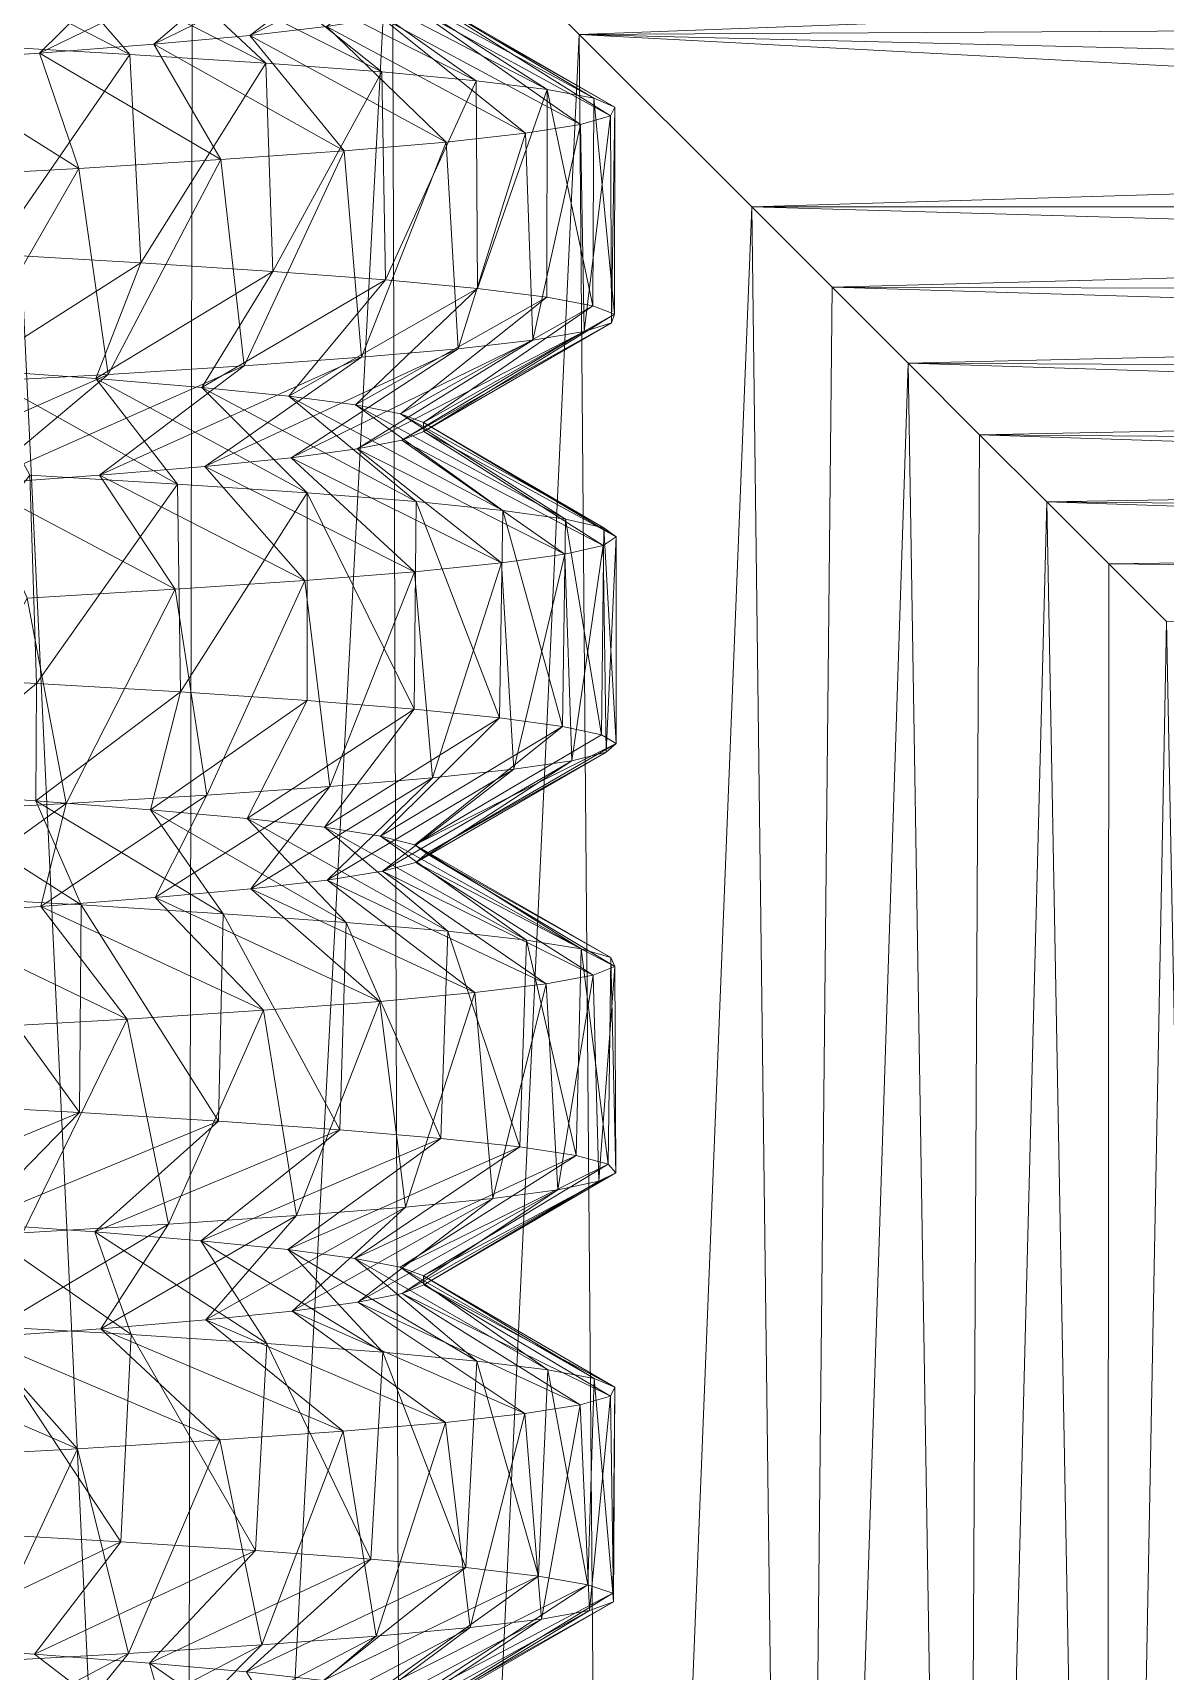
# Model space of a CAD drawing. Header units: millimetres. Extents: x -104 to 115, y -53 to 68.
# Drawn here: x 16.59 to 29.69, y -28.54 to -9.58 of the extents above; entities that cross this region are included whole.
import ezdxf

# ---------------------------------------------------------------- set-up
doc = ezdxf.new("R2010")
doc.units = ezdxf.units.MM

msp = doc.modelspace()

# ---------------------------------------------------------------- linework, layer by layer
at = {"color": 7, "lineweight": 0}
for points in [[(16.008, -2.701, -52.759), (15.664, -52.538, -52.899), (18.359, -52.538, -51.652), (16.008, -2.701, -52.759)], [(16.008, -2.701, -2.087), (18.359, -52.538, -3.194), (15.664, -52.538, -1.948), (16.008, -2.701, -2.087)], [(16.008, -2.701, -52.759), (18.359, -52.538, -51.652), (18.441, -5.134, -51.609), (16.008, -2.701, -52.759)], [(18.441, -5.134, -3.238), (18.359, -52.538, -3.194), (16.008, -2.701, -2.087), (18.441, -5.134, -3.238)], [(18.441, -5.134, -51.609), (18.359, -52.538, -51.652), (20.749, -7.442, -50.225), (18.441, -5.134, -51.609)], [(20.749, -7.442, -4.622), (18.359, -52.538, -3.194), (18.441, -5.134, -3.238), (20.749, -7.442, -4.622)], [(20.749, -7.442, -50.225), (18.359, -52.538, -51.652), (20.903, -52.538, -50.121), (20.749, -7.442, -50.225)], [(20.749, -7.442, -4.622), (20.903, -52.538, -4.725), (18.359, -52.538, -3.194), (20.749, -7.442, -4.622)], [(20.749, -7.442, -4.622), (60.36, -8.205, -5.15), (22.911, -9.604, -6.225), (20.749, -7.442, -4.622)], [(22.911, -9.604, -48.622), (60.36, -9.388, -48.797), (20.749, -7.442, -50.225), (22.911, -9.604, -48.622)], [(20.749, -7.442, -50.225), (20.903, -52.538, -50.121), (22.911, -9.604, -48.622), (20.749, -7.442, -50.225)], [(22.911, -9.604, -6.225), (20.903, -52.538, -4.725), (20.749, -7.442, -4.622), (22.911, -9.604, -6.225)], [(21.784, -8.273, -34.704), (19.987, -9.513, -33.326), (19.103, -9.615, -35.146), (21.784, -8.273, -34.704)], [(21.784, -8.273, -34.704), (19.103, -9.615, -35.146), (20.736, -8.372, -36.697), (21.784, -8.273, -34.704)], [(22.911, -9.604, -6.225), (60.36, -8.205, -5.15), (60.36, -10.52, -7.011), (22.911, -9.604, -6.225)], [(17.713, -9.834, -14.427), (16.641, -8.597, -16.446), (15.13, -8.496, -15.1), (17.713, -9.834, -14.427)], [(17.713, -9.834, -14.427), (15.13, -8.496, -15.1), (15.939, -9.732, -12.965), (17.713, -9.834, -14.427)], [(19.446, -8.472, -38.542), (17.992, -9.717, -36.837), (16.671, -9.819, -38.37), (19.446, -8.472, -38.542)], [(19.446, -8.472, -38.542), (16.671, -9.819, -38.37), (17.933, -8.571, -40.209), (19.446, -8.472, -38.542)], [(20.736, -8.372, -36.697), (19.103, -9.615, -35.146), (17.992, -9.717, -36.837), (20.736, -8.372, -36.697)], [(20.736, -8.372, -36.697), (17.992, -9.717, -36.837), (19.446, -8.472, -38.542), (20.736, -8.372, -36.697)], [(17.933, -8.571, -40.209), (16.671, -9.819, -38.37), (15.164, -9.92, -39.72), (17.933, -8.571, -40.209)], [(19.285, -9.935, -16.106), (17.966, -8.699, -17.975), (16.641, -8.597, -16.446), (19.285, -9.935, -16.106)], [(19.285, -9.935, -16.106), (16.641, -8.597, -16.446), (17.713, -9.834, -14.427), (19.285, -9.935, -16.106)], [(20.628, -10.037, -17.974), (19.082, -8.801, -19.663), (17.966, -8.699, -17.975), (20.628, -10.037, -17.974)], [(20.628, -10.037, -17.974), (17.966, -8.699, -17.975), (19.285, -9.935, -16.106), (20.628, -10.037, -17.974)], [(21.719, -10.138, -19.999), (19.971, -8.903, -21.481), (19.082, -8.801, -19.663), (21.719, -10.138, -19.999)], [(21.719, -10.138, -19.999), (19.082, -8.801, -19.663), (20.628, -10.037, -17.974), (21.719, -10.138, -19.999)], [(22.54, -10.24, -22.147), (20.618, -9.005, -23.398), (19.971, -8.903, -21.481), (22.54, -10.24, -22.147)], [(22.54, -10.24, -22.147), (19.971, -8.903, -21.481), (21.719, -10.138, -19.999), (22.54, -10.24, -22.147)], [(23.077, -10.341, -24.383), (21.011, -9.106, -25.383), (20.618, -9.005, -23.398), (23.077, -10.341, -24.383)], [(23.077, -10.341, -24.383), (20.618, -9.005, -23.398), (22.54, -10.24, -22.147), (23.077, -10.341, -24.383)], [(23.323, -10.443, -26.67), (21.145, -9.208, -27.402), (21.011, -9.106, -25.383), (23.323, -10.443, -26.67)], [(23.323, -10.443, -26.67), (21.011, -9.106, -25.383), (23.077, -10.341, -24.383), (23.323, -10.443, -26.67)], [(23.271, -10.544, -28.969), (21.016, -9.31, -29.421), (21.145, -9.208, -27.402), (23.271, -10.544, -28.969)], [(23.271, -10.544, -28.969), (21.145, -9.208, -27.402), (23.323, -10.443, -26.67), (23.271, -10.544, -28.969)], [(22.288, -10.747, -33.453), (19.987, -9.513, -33.326), (20.628, -9.412, -31.407), (22.288, -10.747, -33.453)], [(22.924, -10.645, -31.243), (20.628, -9.412, -31.407), (21.016, -9.31, -29.421), (22.924, -10.645, -31.243)], [(22.288, -10.747, -33.453), (20.628, -9.412, -31.407), (22.924, -10.645, -31.243), (22.288, -10.747, -33.453)], [(22.924, -10.645, -31.243), (21.016, -9.31, -29.421), (23.271, -10.544, -28.969), (22.924, -10.645, -31.243)], [(22.911, -9.604, -48.622), (60.36, -11.598, -46.815), (60.36, -9.388, -48.797), (22.911, -9.604, -48.622)], [(20.192, -10.95, -37.536), (17.992, -9.717, -36.837), (19.103, -9.615, -35.146), (20.192, -10.95, -37.536)], [(21.372, -10.848, -35.562), (19.103, -9.615, -35.146), (19.987, -9.513, -33.326), (21.372, -10.848, -35.562)], [(20.192, -10.95, -37.536), (19.103, -9.615, -35.146), (21.372, -10.848, -35.562), (20.192, -10.95, -37.536)], [(21.372, -10.848, -35.562), (19.987, -9.513, -33.326), (22.288, -10.747, -33.453), (21.372, -10.848, -35.562)], [(22.911, -9.604, -48.622), (20.903, -52.538, -50.121), (23.267, -52.538, -48.324), (22.911, -9.604, -48.622)], [(22.911, -9.604, -6.225), (23.267, -52.538, -6.522), (20.903, -52.538, -4.725), (22.911, -9.604, -6.225)], [(22.911, -9.604, -6.225), (60.36, -10.52, -7.011), (24.905, -11.598, -8.032), (22.911, -9.604, -6.225)], [(24.905, -11.598, -46.815), (60.36, -11.598, -46.815), (22.911, -9.604, -48.622), (24.905, -11.598, -46.815)], [(22.911, -9.604, -48.622), (23.267, -52.538, -48.324), (24.905, -11.598, -46.815), (22.911, -9.604, -48.622)], [(24.905, -11.598, -8.032), (23.267, -52.538, -6.522), (22.911, -9.604, -6.225), (24.905, -11.598, -8.032)], [(17.123, -11.153, -40.95), (15.164, -9.92, -39.72), (16.671, -9.819, -38.37), (17.123, -11.153, -40.95)], [(15.939, -9.732, -12.965), (16.122, -12.145, -13.099), (17.713, -9.834, -14.427), (15.939, -9.732, -12.965)], [(17.713, -9.834, -14.427), (16.122, -12.145, -13.099), (17.843, -12.245, -14.55), (17.713, -9.834, -14.427)], [(18.768, -11.051, -39.342), (16.671, -9.819, -38.37), (17.992, -9.717, -36.837), (18.768, -11.051, -39.342)], [(17.123, -11.153, -40.95), (16.671, -9.819, -38.37), (18.768, -11.051, -39.342), (17.123, -11.153, -40.95)], [(17.713, -9.834, -14.427), (17.843, -12.245, -14.55), (19.285, -9.935, -16.106), (17.713, -9.834, -14.427)], [(18.768, -11.051, -39.342), (17.992, -9.717, -36.837), (20.192, -10.95, -37.536), (18.768, -11.051, -39.342)], [(15.284, -11.254, -42.332), (15.164, -9.92, -39.72), (17.123, -11.153, -40.95), (15.284, -11.254, -42.332)], [(19.285, -9.935, -16.106), (17.843, -12.245, -14.55), (19.367, -12.344, -16.207), (19.285, -9.935, -16.106)], [(19.285, -9.935, -16.106), (19.367, -12.344, -16.207), (20.628, -10.037, -17.974), (19.285, -9.935, -16.106)], [(20.628, -10.037, -17.974), (19.367, -12.344, -16.207), (20.671, -12.443, -18.043), (20.628, -10.037, -17.974)], [(20.628, -10.037, -17.974), (20.671, -12.443, -18.043), (21.719, -10.138, -19.999), (20.628, -10.037, -17.974)], [(21.719, -10.138, -19.999), (20.671, -12.443, -18.043), (21.732, -12.543, -20.028), (21.719, -10.138, -19.999)], [(21.719, -10.138, -19.999), (21.732, -12.543, -20.028), (22.54, -10.24, -22.147), (21.719, -10.138, -19.999)], [(22.54, -10.24, -22.147), (21.732, -12.543, -20.028), (22.535, -12.642, -22.132), (22.54, -10.24, -22.147)], [(22.54, -10.24, -22.147), (22.535, -12.642, -22.132), (23.066, -12.741, -24.319), (22.54, -10.24, -22.147)], [(22.54, -10.24, -22.147), (23.066, -12.741, -24.319), (23.077, -10.341, -24.383), (22.54, -10.24, -22.147)], [(23.077, -10.341, -24.383), (23.066, -12.741, -24.319), (23.317, -12.84, -26.557), (23.077, -10.341, -24.383)], [(23.077, -10.341, -24.383), (23.317, -12.84, -26.557), (23.323, -10.443, -26.67), (23.077, -10.341, -24.383)], [(23.271, -10.544, -28.969), (22.968, -13.039, -31.037), (22.924, -10.645, -31.243), (23.271, -10.544, -28.969)], [(23.271, -10.544, -28.969), (23.285, -12.94, -28.808), (22.968, -13.039, -31.037), (23.271, -10.544, -28.969)], [(23.323, -10.443, -26.67), (23.285, -12.94, -28.808), (23.271, -10.544, -28.969), (23.323, -10.443, -26.67)], [(23.323, -10.443, -26.67), (23.317, -12.84, -26.557), (23.285, -12.94, -28.808), (23.323, -10.443, -26.67)], [(24.905, -11.598, -8.032), (60.36, -10.52, -7.011), (60.36, -12.619, -9.11), (24.905, -11.598, -8.032)], [(22.288, -10.747, -33.453), (21.51, -13.238, -35.287), (21.372, -10.848, -35.562), (22.288, -10.747, -33.453)], [(22.288, -10.747, -33.453), (22.374, -13.138, -33.208), (21.51, -13.238, -35.287), (22.288, -10.747, -33.453)], [(22.924, -10.645, -31.243), (22.374, -13.138, -33.208), (22.288, -10.747, -33.453), (22.924, -10.645, -31.243)], [(22.924, -10.645, -31.243), (22.968, -13.039, -31.037), (22.374, -13.138, -33.208), (22.924, -10.645, -31.243)], [(20.192, -10.95, -37.536), (19.035, -13.436, -39.038), (18.768, -11.051, -39.342), (20.192, -10.95, -37.536)], [(20.192, -10.95, -37.536), (20.391, -13.337, -37.241), (19.035, -13.436, -39.038), (20.192, -10.95, -37.536)], [(21.372, -10.848, -35.562), (20.391, -13.337, -37.241), (20.192, -10.95, -37.536), (21.372, -10.848, -35.562)], [(21.372, -10.848, -35.562), (21.51, -13.238, -35.287), (20.391, -13.337, -37.241), (21.372, -10.848, -35.562)], [(17.123, -11.153, -40.95), (15.7, -13.635, -42.051), (15.284, -11.254, -42.332), (17.123, -11.153, -40.95)], [(17.123, -11.153, -40.95), (17.463, -13.536, -40.65), (15.7, -13.635, -42.051), (17.123, -11.153, -40.95)], [(18.768, -11.051, -39.342), (17.463, -13.536, -40.65), (17.123, -11.153, -40.95), (18.768, -11.051, -39.342)], [(18.768, -11.051, -39.342), (19.035, -13.436, -39.038), (17.463, -13.536, -40.65), (18.768, -11.051, -39.342)], [(24.905, -11.598, -46.815), (23.267, -52.538, -48.324), (25.423, -52.538, -46.282), (24.905, -11.598, -46.815)], [(24.905, -11.598, -8.032), (25.423, -52.538, -8.564), (23.267, -52.538, -6.522), (24.905, -11.598, -8.032)], [(24.905, -11.598, -8.032), (60.36, -12.619, -9.11), (25.833, -12.526, -9.007), (24.905, -11.598, -8.032)], [(25.833, -12.526, -45.84), (60.36, -11.598, -46.815), (24.905, -11.598, -46.815), (25.833, -12.526, -45.84)], [(24.905, -11.598, -46.815), (25.423, -52.538, -46.282), (25.833, -12.526, -45.84), (24.905, -11.598, -46.815)], [(25.833, -12.526, -9.007), (25.423, -52.538, -8.564), (24.905, -11.598, -8.032), (25.833, -12.526, -9.007)], [(25.833, -12.526, -45.84), (60.36, -13.581, -44.604), (60.36, -11.598, -46.815), (25.833, -12.526, -45.84)], [(16.122, -12.145, -13.099), (15.9, -13.482, -15.742), (17.843, -12.245, -14.55), (16.122, -12.145, -13.099)], [(17.843, -12.245, -14.55), (15.9, -13.482, -15.742), (17.322, -13.584, -17.181), (17.843, -12.245, -14.55)], [(17.843, -12.245, -14.55), (17.322, -13.584, -17.181), (19.367, -12.344, -16.207), (17.843, -12.245, -14.55)], [(19.367, -12.344, -16.207), (17.322, -13.584, -17.181), (18.546, -13.686, -18.792), (19.367, -12.344, -16.207)], [(19.367, -12.344, -16.207), (18.546, -13.686, -18.792), (20.671, -12.443, -18.043), (19.367, -12.344, -16.207)], [(20.671, -12.443, -18.043), (18.546, -13.686, -18.792), (19.551, -13.788, -20.548), (20.671, -12.443, -18.043)], [(20.671, -12.443, -18.043), (19.551, -13.788, -20.548), (21.732, -12.543, -20.028), (20.671, -12.443, -18.043)], [(21.732, -12.543, -20.028), (19.551, -13.788, -20.548), (20.322, -13.889, -22.419), (21.732, -12.543, -20.028)], [(21.732, -12.543, -20.028), (20.322, -13.889, -22.419), (22.535, -12.642, -22.132), (21.732, -12.543, -20.028)], [(22.535, -12.642, -22.132), (20.322, -13.889, -22.419), (20.844, -13.991, -24.374), (22.535, -12.642, -22.132)], [(22.535, -12.642, -22.132), (20.844, -13.991, -24.374), (23.066, -12.741, -24.319), (22.535, -12.642, -22.132)], [(25.833, -12.526, -45.84), (25.423, -52.538, -46.282), (26.712, -13.405, -44.82), (25.833, -12.526, -45.84)], [(26.712, -13.405, -10.026), (25.423, -52.538, -8.564), (25.833, -12.526, -9.007), (26.712, -13.405, -10.026)], [(25.833, -12.526, -9.007), (60.36, -12.619, -9.11), (26.712, -13.405, -10.026), (25.833, -12.526, -9.007)], [(26.712, -13.405, -44.82), (60.36, -13.581, -44.604), (25.833, -12.526, -45.84), (26.712, -13.405, -44.82)], [(26.712, -13.405, -10.026), (60.36, -12.619, -9.11), (60.36, -14.48, -11.425), (26.712, -13.405, -10.026)], [(23.066, -12.741, -24.319), (20.844, -13.991, -24.374), (21.11, -14.093, -26.38), (23.066, -12.741, -24.319)], [(23.066, -12.741, -24.319), (21.11, -14.093, -26.38), (23.317, -12.84, -26.557), (23.066, -12.741, -24.319)], [(23.317, -12.84, -26.557), (21.11, -14.093, -26.38), (21.114, -14.195, -28.403), (23.317, -12.84, -26.557)], [(23.317, -12.84, -26.557), (21.114, -14.195, -28.403), (23.285, -12.94, -28.808), (23.317, -12.84, -26.557)], [(22.968, -13.039, -31.037), (20.857, -14.296, -30.41), (20.342, -14.398, -32.367), (22.968, -13.039, -31.037)], [(22.968, -13.039, -31.037), (20.342, -14.398, -32.367), (22.374, -13.138, -33.208), (22.968, -13.039, -31.037)], [(23.285, -12.94, -28.808), (21.114, -14.195, -28.403), (20.857, -14.296, -30.41), (23.285, -12.94, -28.808)], [(23.285, -12.94, -28.808), (20.857, -14.296, -30.41), (22.968, -13.039, -31.037), (23.285, -12.94, -28.808)], [(21.51, -13.238, -35.287), (19.579, -14.5, -34.241), (18.581, -14.602, -36.001), (21.51, -13.238, -35.287)], [(21.51, -13.238, -35.287), (18.581, -14.602, -36.001), (20.391, -13.337, -37.241), (21.51, -13.238, -35.287)], [(22.374, -13.138, -33.208), (20.342, -14.398, -32.367), (19.579, -14.5, -34.241), (22.374, -13.138, -33.208)], [(22.374, -13.138, -33.208), (19.579, -14.5, -34.241), (21.51, -13.238, -35.287), (22.374, -13.138, -33.208)], [(19.035, -13.436, -39.038), (17.363, -14.703, -37.617), (15.947, -14.805, -39.062), (19.035, -13.436, -39.038)], [(19.035, -13.436, -39.038), (15.947, -14.805, -39.062), (17.463, -13.536, -40.65), (19.035, -13.436, -39.038)], [(20.391, -13.337, -37.241), (18.581, -14.602, -36.001), (17.363, -14.703, -37.617), (20.391, -13.337, -37.241)], [(20.391, -13.337, -37.241), (17.363, -14.703, -37.617), (19.035, -13.436, -39.038), (20.391, -13.337, -37.241)], [(26.712, -13.405, -44.82), (25.423, -52.538, -46.282), (27.345, -52.538, -44.019), (26.712, -13.405, -44.82)], [(26.712, -13.405, -10.026), (27.345, -52.538, -10.827), (25.423, -52.538, -8.564), (26.712, -13.405, -10.026)], [(26.712, -13.405, -10.026), (60.36, -14.48, -11.425), (27.54, -14.233, -11.087), (26.712, -13.405, -10.026)], [(27.54, -14.233, -43.759), (60.36, -13.581, -44.604), (26.712, -13.405, -44.82), (27.54, -14.233, -43.759)], [(26.712, -13.405, -44.82), (27.345, -52.538, -44.019), (27.54, -14.233, -43.759), (26.712, -13.405, -44.82)], [(27.54, -14.233, -11.087), (27.345, -52.538, -10.827), (26.712, -13.405, -10.026), (27.54, -14.233, -11.087)], [(17.463, -13.536, -40.65), (15.947, -14.805, -39.062), (14.356, -14.907, -40.313), (17.463, -13.536, -40.65)], [(17.463, -13.536, -40.65), (14.356, -14.907, -40.313), (15.7, -13.635, -42.051), (17.463, -13.536, -40.65)], [(18.266, -14.804, -14.969), (17.322, -13.584, -17.181), (15.9, -13.482, -15.742), (18.266, -14.804, -14.969)], [(18.266, -14.804, -14.969), (15.9, -13.482, -15.742), (16.556, -14.703, -13.431), (18.266, -14.804, -14.969)], [(19.763, -14.906, -16.715), (18.546, -13.686, -18.792), (17.322, -13.584, -17.181), (19.763, -14.906, -16.715)], [(19.763, -14.906, -16.715), (17.322, -13.584, -17.181), (18.266, -14.804, -14.969), (19.763, -14.906, -16.715)], [(27.54, -14.233, -43.759), (60.36, -15.313, -42.193), (60.36, -13.581, -44.604), (27.54, -14.233, -43.759)], [(21.024, -15.007, -18.639), (19.551, -13.788, -20.548), (18.546, -13.686, -18.792), (21.024, -15.007, -18.639)], [(21.024, -15.007, -18.639), (18.546, -13.686, -18.792), (19.763, -14.906, -16.715), (21.024, -15.007, -18.639)], [(22.026, -15.109, -20.709), (20.322, -13.889, -22.419), (19.551, -13.788, -20.548), (22.026, -15.109, -20.709)], [(22.026, -15.109, -20.709), (19.551, -13.788, -20.548), (21.024, -15.007, -18.639), (22.026, -15.109, -20.709)], [(22.753, -15.21, -22.891), (20.844, -13.991, -24.374), (20.322, -13.889, -22.419), (22.753, -15.21, -22.891)], [(22.753, -15.21, -22.891), (20.322, -13.889, -22.419), (22.026, -15.109, -20.709), (22.753, -15.21, -22.891)], [(23.193, -15.311, -25.148), (21.11, -14.093, -26.38), (20.844, -13.991, -24.374), (23.193, -15.311, -25.148)], [(23.193, -15.311, -25.148), (20.844, -13.991, -24.374), (22.753, -15.21, -22.891), (23.193, -15.311, -25.148)], [(23.188, -15.514, -29.738), (20.857, -14.296, -30.41), (21.114, -14.195, -28.403), (23.188, -15.514, -29.738)], [(23.338, -15.413, -27.443), (21.114, -14.195, -28.403), (21.11, -14.093, -26.38), (23.338, -15.413, -27.443)], [(23.338, -15.413, -27.443), (21.11, -14.093, -26.38), (23.193, -15.311, -25.148), (23.338, -15.413, -27.443)], [(23.188, -15.514, -29.738), (21.114, -14.195, -28.403), (23.338, -15.413, -27.443), (23.188, -15.514, -29.738)], [(22.01, -15.717, -34.175), (19.579, -14.5, -34.241), (20.342, -14.398, -32.367), (22.01, -15.717, -34.175)], [(22.742, -15.616, -31.995), (20.342, -14.398, -32.367), (20.857, -14.296, -30.41), (22.742, -15.616, -31.995)], [(22.01, -15.717, -34.175), (20.342, -14.398, -32.367), (22.742, -15.616, -31.995), (22.01, -15.717, -34.175)], [(22.742, -15.616, -31.995), (20.857, -14.296, -30.41), (23.188, -15.514, -29.738), (22.742, -15.616, -31.995)], [(27.54, -14.233, -43.759), (27.345, -52.538, -44.019), (28.315, -15.008, -42.659), (27.54, -14.233, -43.759)], [(28.315, -15.008, -12.188), (27.345, -52.538, -10.827), (27.54, -14.233, -11.087), (28.315, -15.008, -12.188)], [(27.54, -14.233, -11.087), (60.36, -14.48, -11.425), (28.315, -15.008, -12.188), (27.54, -14.233, -11.087)], [(28.315, -15.008, -42.659), (60.36, -15.313, -42.193), (27.54, -14.233, -43.759), (28.315, -15.008, -42.659)], [(21.004, -15.819, -36.243), (18.581, -14.602, -36.001), (19.579, -14.5, -34.241), (21.004, -15.819, -36.243)], [(21.004, -15.819, -36.243), (19.579, -14.5, -34.241), (22.01, -15.717, -34.175), (21.004, -15.819, -36.243)], [(28.315, -15.008, -12.188), (60.36, -14.48, -11.425), (60.36, -16.079, -13.927), (28.315, -15.008, -12.188)], [(16.556, -14.703, -13.431), (14.788, -17.011, -12.201), (16.633, -17.11, -13.492), (16.556, -14.703, -13.431)], [(18.238, -16.021, -39.906), (15.947, -14.805, -39.062), (17.363, -14.703, -37.617), (18.238, -16.021, -39.906)], [(16.556, -14.703, -13.431), (16.633, -17.11, -13.492), (18.266, -14.804, -14.969), (16.556, -14.703, -13.431)], [(19.739, -15.92, -38.164), (17.363, -14.703, -37.617), (18.581, -14.602, -36.001), (19.739, -15.92, -38.164)], [(18.238, -16.021, -39.906), (17.363, -14.703, -37.617), (19.739, -15.92, -38.164), (18.238, -16.021, -39.906)], [(19.739, -15.92, -38.164), (18.581, -14.602, -36.001), (21.004, -15.819, -36.243), (19.739, -15.92, -38.164)], [(16.525, -16.123, -41.441), (15.947, -14.805, -39.062), (18.238, -16.021, -39.906), (16.525, -16.123, -41.441)], [(18.266, -14.804, -14.969), (16.633, -17.11, -13.492), (18.301, -17.209, -15.005), (18.266, -14.804, -14.969)], [(18.266, -14.804, -14.969), (18.301, -17.209, -15.005), (19.763, -14.906, -16.715), (18.266, -14.804, -14.969)], [(19.763, -14.906, -16.715), (18.301, -17.209, -15.005), (19.764, -17.309, -16.716), (19.763, -14.906, -16.715)], [(19.763, -14.906, -16.715), (19.764, -17.309, -16.716), (21, -17.408, -18.597), (19.763, -14.906, -16.715)], [(19.763, -14.906, -16.715), (21, -17.408, -18.597), (21.024, -15.007, -18.639), (19.763, -14.906, -16.715)], [(21.024, -15.007, -18.639), (21, -17.408, -18.597), (21.989, -17.507, -20.62), (21.024, -15.007, -18.639)], [(21.024, -15.007, -18.639), (21.989, -17.507, -20.62), (22.026, -15.109, -20.709), (21.024, -15.007, -18.639)], [(22.026, -15.109, -20.709), (21.989, -17.507, -20.62), (22.715, -17.607, -22.751), (22.026, -15.109, -20.709)], [(22.026, -15.109, -20.709), (22.715, -17.607, -22.751), (22.753, -15.21, -22.891), (22.026, -15.109, -20.709)], [(28.315, -15.008, -42.659), (27.345, -52.538, -44.019), (29.011, -52.538, -41.562), (28.315, -15.008, -42.659)], [(28.315, -15.008, -12.188), (29.011, -52.538, -13.285), (27.345, -52.538, -10.827), (28.315, -15.008, -12.188)], [(28.315, -15.008, -12.188), (60.36, -16.079, -13.927), (29.035, -15.728, -13.325), (28.315, -15.008, -12.188)], [(29.035, -15.728, -41.522), (60.36, -15.313, -42.193), (28.315, -15.008, -42.659), (29.035, -15.728, -41.522)], [(28.315, -15.008, -42.659), (29.011, -52.538, -41.562), (29.035, -15.728, -41.522), (28.315, -15.008, -42.659)], [(29.035, -15.728, -13.325), (29.011, -52.538, -13.285), (28.315, -15.008, -12.188), (29.035, -15.728, -13.325)], [(22.753, -15.21, -22.891), (22.715, -17.607, -22.751), (23.167, -17.706, -24.956), (22.753, -15.21, -22.891)], [(22.753, -15.21, -22.891), (23.167, -17.706, -24.956), (23.193, -15.311, -25.148), (22.753, -15.21, -22.891)], [(23.193, -15.311, -25.148), (23.167, -17.706, -24.956), (23.337, -17.805, -27.201), (23.193, -15.311, -25.148)], [(23.193, -15.311, -25.148), (23.337, -17.805, -27.201), (23.338, -15.413, -27.443), (23.193, -15.311, -25.148)], [(29.699, -16.392, -40.351), (60.36, -15.313, -42.193), (29.035, -15.728, -41.522), (29.699, -16.392, -40.351)], [(23.188, -15.514, -29.738), (22.826, -18.004, -31.666), (22.742, -15.616, -31.995), (23.188, -15.514, -29.738)], [(23.188, -15.514, -29.738), (23.223, -17.904, -29.45), (22.826, -18.004, -31.666), (23.188, -15.514, -29.738)], [(23.338, -15.413, -27.443), (23.223, -17.904, -29.45), (23.188, -15.514, -29.738), (23.338, -15.413, -27.443)], [(23.338, -15.413, -27.443), (23.337, -17.805, -27.201), (23.223, -17.904, -29.45), (23.338, -15.413, -27.443)], [(22.01, -15.717, -34.175), (21.215, -18.202, -35.861), (21.004, -15.819, -36.243), (22.01, -15.717, -34.175)], [(22.01, -15.717, -34.175), (22.153, -18.103, -33.814), (21.215, -18.202, -35.861), (22.01, -15.717, -34.175)], [(22.742, -15.616, -31.995), (22.153, -18.103, -33.814), (22.01, -15.717, -34.175), (22.742, -15.616, -31.995)], [(22.742, -15.616, -31.995), (22.826, -18.004, -31.666), (22.153, -18.103, -33.814), (22.742, -15.616, -31.995)], [(29.035, -15.728, -41.522), (29.011, -52.538, -41.562), (29.699, -16.392, -40.351), (29.035, -15.728, -41.522)], [(29.699, -16.392, -14.496), (29.011, -52.538, -13.285), (29.035, -15.728, -13.325), (29.699, -16.392, -14.496)], [(29.035, -15.728, -13.325), (60.36, -16.079, -13.927), (29.699, -16.392, -14.496), (29.035, -15.728, -13.325)], [(21.004, -15.819, -36.243), (20.026, -18.302, -37.773), (19.739, -15.92, -38.164), (21.004, -15.819, -36.243)], [(21.004, -15.819, -36.243), (21.215, -18.202, -35.861), (20.026, -18.302, -37.773), (21.004, -15.819, -36.243)], [(18.238, -16.021, -39.906), (16.977, -18.5, -41.073), (16.525, -16.123, -41.441), (18.238, -16.021, -39.906)], [(18.238, -16.021, -39.906), (18.606, -18.401, -39.52), (16.977, -18.5, -41.073), (18.238, -16.021, -39.906)], [(19.739, -15.92, -38.164), (18.606, -18.401, -39.52), (18.238, -16.021, -39.906), (19.739, -15.92, -38.164)], [(19.739, -15.92, -38.164), (20.026, -18.302, -37.773), (18.606, -18.401, -39.52), (19.739, -15.92, -38.164)], [(16.525, -16.123, -41.441), (16.977, -18.5, -41.073), (15.165, -18.599, -42.41), (16.525, -16.123, -41.441)], [(29.699, -16.392, -40.351), (29.011, -52.538, -41.562), (30.402, -52.538, -38.938), (29.699, -16.392, -40.351)], [(29.699, -16.392, -14.496), (30.402, -52.538, -15.909), (29.011, -52.538, -13.285), (29.699, -16.392, -14.496)], [(14.788, -17.011, -12.201), (15.113, -18.367, -15.087), (16.633, -17.11, -13.492), (14.788, -17.011, -12.201)], [(16.633, -17.11, -13.492), (15.113, -18.367, -15.087), (16.626, -18.469, -16.431), (16.633, -17.11, -13.492)], [(16.633, -17.11, -13.492), (16.626, -18.469, -16.431), (18.301, -17.209, -15.005), (16.633, -17.11, -13.492)], [(18.301, -17.209, -15.005), (16.626, -18.469, -16.431), (17.953, -18.571, -17.958), (18.301, -17.209, -15.005)], [(18.301, -17.209, -15.005), (17.953, -18.571, -17.958), (19.764, -17.309, -16.716), (18.301, -17.209, -15.005)], [(19.764, -17.309, -16.716), (17.953, -18.571, -17.958), (19.072, -18.672, -19.645), (19.764, -17.309, -16.716)], [(19.764, -17.309, -16.716), (19.072, -18.672, -19.645), (21, -17.408, -18.597), (19.764, -17.309, -16.716)], [(21, -17.408, -18.597), (19.072, -18.672, -19.645), (19.963, -18.774, -21.461), (21, -17.408, -18.597)], [(21, -17.408, -18.597), (19.963, -18.774, -21.461), (21.989, -17.507, -20.62), (21, -17.408, -18.597)], [(21.989, -17.507, -20.62), (19.963, -18.774, -21.461), (20.612, -18.876, -23.378), (21.989, -17.507, -20.62)], [(21.989, -17.507, -20.62), (20.612, -18.876, -23.378), (22.715, -17.607, -22.751), (21.989, -17.507, -20.62)], [(22.715, -17.607, -22.751), (20.612, -18.876, -23.378), (21.008, -18.978, -25.362), (22.715, -17.607, -22.751)], [(22.715, -17.607, -22.751), (21.008, -18.978, -25.362), (23.167, -17.706, -24.956), (22.715, -17.607, -22.751)], [(23.167, -17.706, -24.956), (21.008, -18.978, -25.362), (23.337, -17.805, -27.201), (23.167, -17.706, -24.956)], [(23.337, -17.805, -27.201), (21.008, -18.978, -25.362), (21.145, -19.079, -27.381), (23.337, -17.805, -27.201)], [(23.337, -17.805, -27.201), (21.145, -19.079, -27.381), (23.223, -17.904, -29.45), (23.337, -17.805, -27.201)], [(22.826, -18.004, -31.666), (21.019, -19.181, -29.4), (20.634, -19.283, -31.387), (22.826, -18.004, -31.666)], [(22.826, -18.004, -31.666), (20.634, -19.283, -31.387), (22.153, -18.103, -33.814), (22.826, -18.004, -31.666)], [(23.223, -17.904, -29.45), (21.145, -19.079, -27.381), (21.019, -19.181, -29.4), (23.223, -17.904, -29.45)], [(23.223, -17.904, -29.45), (21.019, -19.181, -29.4), (22.826, -18.004, -31.666), (23.223, -17.904, -29.45)], [(22.153, -18.103, -33.814), (20.634, -19.283, -31.387), (19.995, -19.385, -33.307), (22.153, -18.103, -33.814)], [(22.153, -18.103, -33.814), (19.995, -19.385, -33.307), (21.215, -18.202, -35.861), (22.153, -18.103, -33.814)], [(17.153, -19.673, -13.923), (16.626, -18.469, -16.431), (15.113, -18.367, -15.087), (17.153, -19.673, -13.923)], [(17.153, -19.673, -13.923), (15.113, -18.367, -15.087), (15.318, -19.572, -12.537), (17.153, -19.673, -13.923)], [(20.026, -18.302, -37.773), (19.114, -19.486, -35.128), (18.005, -19.588, -36.82), (20.026, -18.302, -37.773)], [(20.026, -18.302, -37.773), (18.005, -19.588, -36.82), (18.606, -18.401, -39.52), (20.026, -18.302, -37.773)], [(21.215, -18.202, -35.861), (19.995, -19.385, -33.307), (19.114, -19.486, -35.128), (21.215, -18.202, -35.861)], [(21.215, -18.202, -35.861), (19.114, -19.486, -35.128), (20.026, -18.302, -37.773), (21.215, -18.202, -35.861)], [(16.977, -18.5, -41.073), (15.181, -19.792, -39.707), (15.165, -18.599, -42.41), (16.977, -18.5, -41.073)], [(16.977, -18.5, -41.073), (16.686, -19.69, -38.355), (15.181, -19.792, -39.707), (16.977, -18.5, -41.073)], [(18.794, -19.775, -15.534), (17.953, -18.571, -17.958), (16.626, -18.469, -16.431), (18.794, -19.775, -15.534)], [(18.794, -19.775, -15.534), (16.626, -18.469, -16.431), (17.153, -19.673, -13.923), (18.794, -19.775, -15.534)], [(18.606, -18.401, -39.52), (18.005, -19.588, -36.82), (16.686, -19.69, -38.355), (18.606, -18.401, -39.52)], [(18.606, -18.401, -39.52), (16.686, -19.69, -38.355), (16.977, -18.5, -41.073), (18.606, -18.401, -39.52)], [(20.215, -19.876, -17.343), (19.072, -18.672, -19.645), (17.953, -18.571, -17.958), (20.215, -19.876, -17.343)], [(20.215, -19.876, -17.343), (17.953, -18.571, -17.958), (18.794, -19.775, -15.534), (20.215, -19.876, -17.343)], [(21.39, -19.977, -19.32), (19.963, -18.774, -21.461), (19.072, -18.672, -19.645), (21.39, -19.977, -19.32)], [(21.39, -19.977, -19.32), (19.072, -18.672, -19.645), (20.215, -19.876, -17.343), (21.39, -19.977, -19.32)], [(22.301, -20.079, -21.432), (20.612, -18.876, -23.378), (19.963, -18.774, -21.461), (22.301, -20.079, -21.432)], [(22.301, -20.079, -21.432), (19.963, -18.774, -21.461), (21.39, -19.977, -19.32), (22.301, -20.079, -21.432)], [(22.933, -20.18, -23.643), (21.008, -18.978, -25.362), (20.612, -18.876, -23.378), (22.933, -20.18, -23.643)], [(22.933, -20.18, -23.643), (20.612, -18.876, -23.378), (22.301, -20.079, -21.432), (22.933, -20.18, -23.643)], [(23.275, -20.282, -25.918), (21.145, -19.079, -27.381), (21.008, -18.978, -25.362), (23.275, -20.282, -25.918)], [(23.275, -20.282, -25.918), (21.008, -18.978, -25.362), (22.933, -20.18, -23.643), (23.275, -20.282, -25.918)], [(23.321, -20.383, -28.217), (21.019, -19.181, -29.4), (21.145, -19.079, -27.381), (23.321, -20.383, -28.217)], [(23.321, -20.383, -28.217), (21.145, -19.079, -27.381), (23.275, -20.282, -25.918), (23.321, -20.383, -28.217)], [(22.528, -20.586, -32.738), (19.995, -19.385, -33.307), (20.634, -19.283, -31.387), (22.528, -20.586, -32.738)], [(23.07, -20.485, -30.503), (20.634, -19.283, -31.387), (21.019, -19.181, -29.4), (23.07, -20.485, -30.503)], [(22.528, -20.586, -32.738), (20.634, -19.283, -31.387), (23.07, -20.485, -30.503), (22.528, -20.586, -32.738)], [(23.07, -20.485, -30.503), (21.019, -19.181, -29.4), (23.321, -20.383, -28.217), (23.07, -20.485, -30.503)], [(20.606, -20.789, -36.907), (18.005, -19.588, -36.82), (19.114, -19.486, -35.128), (20.606, -20.789, -36.907)], [(21.702, -20.687, -34.885), (19.114, -19.486, -35.128), (19.995, -19.385, -33.307), (21.702, -20.687, -34.885)], [(20.606, -20.789, -36.907), (19.114, -19.486, -35.128), (21.702, -20.687, -34.885), (20.606, -20.789, -36.907)], [(21.702, -20.687, -34.885), (19.995, -19.385, -33.307), (22.528, -20.586, -32.738), (21.702, -20.687, -34.885)], [(17.684, -20.992, -40.447), (15.181, -19.792, -39.707), (16.686, -19.69, -38.355), (17.684, -20.992, -40.447)], [(15.318, -19.572, -12.537), (15.333, -21.975, -12.547), (17.13, -22.075, -13.903), (15.318, -19.572, -12.537)], [(15.318, -19.572, -12.537), (17.13, -22.075, -13.903), (17.153, -19.673, -13.923), (15.318, -19.572, -12.537)], [(19.26, -20.89, -38.771), (16.686, -19.69, -38.355), (18.005, -19.588, -36.82), (19.26, -20.89, -38.771)], [(17.684, -20.992, -40.447), (16.686, -19.69, -38.355), (19.26, -20.89, -38.771), (17.684, -20.992, -40.447)], [(17.153, -19.673, -13.923), (17.13, -22.075, -13.903), (18.741, -22.174, -15.475), (17.153, -19.673, -13.923)], [(17.153, -19.673, -13.923), (18.741, -22.174, -15.475), (18.794, -19.775, -15.534), (17.153, -19.673, -13.923)], [(19.26, -20.89, -38.771), (18.005, -19.588, -36.82), (20.606, -20.789, -36.907), (19.26, -20.89, -38.771)], [(15.906, -21.093, -41.905), (15.181, -19.792, -39.707), (17.684, -20.992, -40.447), (15.906, -21.093, -41.905)], [(18.794, -19.775, -15.534), (18.741, -22.174, -15.475), (20.142, -22.273, -17.238), (18.794, -19.775, -15.534)], [(18.794, -19.775, -15.534), (20.142, -22.273, -17.238), (20.215, -19.876, -17.343), (18.794, -19.775, -15.534)], [(20.215, -19.876, -17.343), (20.142, -22.273, -17.238), (21.309, -22.373, -19.163), (20.215, -19.876, -17.343)], [(20.215, -19.876, -17.343), (21.309, -22.373, -19.163), (21.39, -19.977, -19.32), (20.215, -19.876, -17.343)], [(21.39, -19.977, -19.32), (21.309, -22.373, -19.163), (22.224, -22.472, -21.22), (21.39, -19.977, -19.32)], [(21.39, -19.977, -19.32), (22.224, -22.472, -21.22), (22.301, -20.079, -21.432), (21.39, -19.977, -19.32)], [(22.301, -20.079, -21.432), (22.224, -22.472, -21.22), (22.873, -22.571, -23.376), (22.301, -20.079, -21.432)], [(22.301, -20.079, -21.432), (22.873, -22.571, -23.376), (22.933, -20.18, -23.643), (22.301, -20.079, -21.432)], [(22.933, -20.18, -23.643), (22.873, -22.571, -23.376), (23.245, -22.67, -25.596), (22.933, -20.18, -23.643)], [(22.933, -20.18, -23.643), (23.245, -22.67, -25.596), (23.275, -20.282, -25.918), (22.933, -20.18, -23.643)], [(23.321, -20.383, -28.217), (23.138, -22.869, -30.089), (23.07, -20.485, -30.503), (23.321, -20.383, -28.217)], [(23.321, -20.383, -28.217), (23.333, -22.77, -27.846), (23.138, -22.869, -30.089), (23.321, -20.383, -28.217)], [(23.275, -20.282, -25.918), (23.245, -22.67, -25.596), (23.333, -22.77, -27.846), (23.275, -20.282, -25.918)], [(23.275, -20.282, -25.918), (23.333, -22.77, -27.846), (23.321, -20.383, -28.217), (23.275, -20.282, -25.918)], [(22.528, -20.586, -32.738), (21.911, -23.068, -34.412), (21.702, -20.687, -34.885), (22.528, -20.586, -32.738)], [(22.528, -20.586, -32.738), (22.661, -22.968, -32.289), (21.911, -23.068, -34.412), (22.528, -20.586, -32.738)], [(23.07, -20.485, -30.503), (22.661, -22.968, -32.289), (22.528, -20.586, -32.738), (23.07, -20.485, -30.503)], [(23.07, -20.485, -30.503), (23.138, -22.869, -30.089), (22.661, -22.968, -32.289), (23.07, -20.485, -30.503)], [(20.606, -20.789, -36.907), (19.642, -23.266, -38.291), (19.26, -20.89, -38.771), (20.606, -20.789, -36.907)], [(20.606, -20.789, -36.907), (20.9, -23.167, -36.423), (19.642, -23.266, -38.291), (20.606, -20.789, -36.907)], [(21.702, -20.687, -34.885), (20.9, -23.167, -36.423), (20.606, -20.789, -36.907), (21.702, -20.687, -34.885)], [(21.702, -20.687, -34.885), (21.911, -23.068, -34.412), (20.9, -23.167, -36.423), (21.702, -20.687, -34.885)], [(17.684, -20.992, -40.447), (16.476, -23.465, -41.479), (15.906, -21.093, -41.905), (17.684, -20.992, -40.447)], [(17.684, -20.992, -40.447), (18.16, -23.365, -39.985), (16.476, -23.465, -41.479), (17.684, -20.992, -40.447)], [(19.26, -20.89, -38.771), (18.16, -23.365, -39.985), (17.684, -20.992, -40.447), (19.26, -20.89, -38.771)], [(19.26, -20.89, -38.771), (19.642, -23.266, -38.291), (18.16, -23.365, -39.985), (19.26, -20.89, -38.771)], [(15.333, -21.975, -12.547), (14.286, -23.252, -14.486), (17.13, -22.075, -13.903), (15.333, -21.975, -12.547)], [(17.13, -22.075, -13.903), (14.286, -23.252, -14.486), (15.884, -23.354, -15.727), (17.13, -22.075, -13.903)], [(17.13, -22.075, -13.903), (15.884, -23.354, -15.727), (18.741, -22.174, -15.475), (17.13, -22.075, -13.903)], [(18.741, -22.174, -15.475), (15.884, -23.354, -15.727), (17.308, -23.455, -17.165), (18.741, -22.174, -15.475)], [(18.741, -22.174, -15.475), (17.308, -23.455, -17.165), (20.142, -22.273, -17.238), (18.741, -22.174, -15.475)], [(20.142, -22.273, -17.238), (17.308, -23.455, -17.165), (18.534, -23.557, -18.775), (20.142, -22.273, -17.238)], [(20.142, -22.273, -17.238), (18.534, -23.557, -18.775), (21.309, -22.373, -19.163), (20.142, -22.273, -17.238)], [(21.309, -22.373, -19.163), (18.534, -23.557, -18.775), (19.542, -23.659, -20.529), (21.309, -22.373, -19.163)], [(21.309, -22.373, -19.163), (19.542, -23.659, -20.529), (22.224, -22.472, -21.22), (21.309, -22.373, -19.163)], [(22.224, -22.472, -21.22), (19.542, -23.659, -20.529), (20.315, -23.761, -22.399), (22.224, -22.472, -21.22)], [(22.224, -22.472, -21.22), (20.315, -23.761, -22.399), (22.873, -22.571, -23.376), (22.224, -22.472, -21.22)], [(22.873, -22.571, -23.376), (20.315, -23.761, -22.399), (20.84, -23.862, -24.353), (22.873, -22.571, -23.376)], [(22.873, -22.571, -23.376), (20.84, -23.862, -24.353), (23.245, -22.67, -25.596), (22.873, -22.571, -23.376)], [(23.245, -22.67, -25.596), (20.84, -23.862, -24.353), (21.108, -23.964, -26.358), (23.245, -22.67, -25.596)], [(23.245, -22.67, -25.596), (21.108, -23.964, -26.358), (23.333, -22.77, -27.846), (23.245, -22.67, -25.596)], [(23.138, -22.869, -30.089), (21.115, -24.066, -28.382), (20.861, -24.168, -30.389), (23.138, -22.869, -30.089)], [(23.138, -22.869, -30.089), (20.861, -24.168, -30.389), (22.661, -22.968, -32.289), (23.138, -22.869, -30.089)], [(23.333, -22.77, -27.846), (21.108, -23.964, -26.358), (21.115, -24.066, -28.382), (23.333, -22.77, -27.846)], [(23.333, -22.77, -27.846), (21.115, -24.066, -28.382), (23.138, -22.869, -30.089), (23.333, -22.77, -27.846)], [(21.911, -23.068, -34.412), (20.349, -24.269, -32.347), (19.589, -24.371, -34.222), (21.911, -23.068, -34.412)], [(21.911, -23.068, -34.412), (19.589, -24.371, -34.222), (20.9, -23.167, -36.423), (21.911, -23.068, -34.412)], [(22.661, -22.968, -32.289), (20.861, -24.168, -30.389), (20.349, -24.269, -32.347), (22.661, -22.968, -32.289)], [(22.661, -22.968, -32.289), (20.349, -24.269, -32.347), (21.911, -23.068, -34.412), (22.661, -22.968, -32.289)], [(19.642, -23.266, -38.291), (18.593, -24.473, -35.983), (17.377, -24.575, -37.601), (19.642, -23.266, -38.291)], [(19.642, -23.266, -38.291), (17.377, -24.575, -37.601), (18.16, -23.365, -39.985), (19.642, -23.266, -38.291)], [(20.9, -23.167, -36.423), (19.589, -24.371, -34.222), (18.593, -24.473, -35.983), (20.9, -23.167, -36.423)], [(20.9, -23.167, -36.423), (18.593, -24.473, -35.983), (19.642, -23.266, -38.291), (20.9, -23.167, -36.423)], [(17.728, -24.643, -14.441), (17.308, -23.455, -17.165), (15.884, -23.354, -15.727), (17.728, -24.643, -14.441)], [(17.728, -24.643, -14.441), (15.884, -23.354, -15.727), (15.955, -24.542, -12.977), (17.728, -24.643, -14.441)], [(18.16, -23.365, -39.985), (17.377, -24.575, -37.601), (15.963, -24.677, -39.048), (18.16, -23.365, -39.985)], [(18.16, -23.365, -39.985), (15.963, -24.677, -39.048), (16.476, -23.465, -41.479), (18.16, -23.365, -39.985)], [(19.298, -24.745, -16.122), (18.534, -23.557, -18.775), (17.308, -23.455, -17.165), (19.298, -24.745, -16.122)], [(19.298, -24.745, -16.122), (17.308, -23.455, -17.165), (17.728, -24.643, -14.441), (19.298, -24.745, -16.122)], [(20.638, -24.846, -17.991), (19.542, -23.659, -20.529), (18.534, -23.557, -18.775), (20.638, -24.846, -17.991)], [(20.638, -24.846, -17.991), (18.534, -23.557, -18.775), (19.298, -24.745, -16.122), (20.638, -24.846, -17.991)], [(21.727, -24.948, -20.017), (20.315, -23.761, -22.399), (19.542, -23.659, -20.529), (21.727, -24.948, -20.017)], [(21.727, -24.948, -20.017), (19.542, -23.659, -20.529), (20.638, -24.846, -17.991), (21.727, -24.948, -20.017)], [(22.546, -25.049, -22.166), (20.84, -23.862, -24.353), (20.315, -23.761, -22.399), (22.546, -25.049, -22.166)], [(22.546, -25.049, -22.166), (20.315, -23.761, -22.399), (21.727, -24.948, -20.017), (22.546, -25.049, -22.166)], [(23.081, -25.151, -24.403), (21.108, -23.964, -26.358), (20.84, -23.862, -24.353), (23.081, -25.151, -24.403)], [(23.081, -25.151, -24.403), (20.84, -23.862, -24.353), (22.546, -25.049, -22.166), (23.081, -25.151, -24.403)], [(23.27, -25.353, -28.989), (20.861, -24.168, -30.389), (21.115, -24.066, -28.382), (23.27, -25.353, -28.989)], [(23.323, -25.252, -26.69), (21.115, -24.066, -28.382), (21.108, -23.964, -26.358), (23.323, -25.252, -26.69)], [(23.323, -25.252, -26.69), (21.108, -23.964, -26.358), (23.081, -25.151, -24.403), (23.323, -25.252, -26.69)], [(23.27, -25.353, -28.989), (21.115, -24.066, -28.382), (23.323, -25.252, -26.69), (23.27, -25.353, -28.989)], [(22.92, -25.455, -31.262), (20.349, -24.269, -32.347), (20.861, -24.168, -30.389), (22.92, -25.455, -31.262)], [(22.92, -25.455, -31.262), (20.861, -24.168, -30.389), (23.27, -25.353, -28.989), (22.92, -25.455, -31.262)], [(21.363, -25.658, -35.58), (18.593, -24.473, -35.983), (19.589, -24.371, -34.222), (21.363, -25.658, -35.58)], [(22.281, -25.556, -33.472), (19.589, -24.371, -34.222), (20.349, -24.269, -32.347), (22.281, -25.556, -33.472)], [(21.363, -25.658, -35.58), (19.589, -24.371, -34.222), (22.281, -25.556, -33.472), (21.363, -25.658, -35.58)], [(22.281, -25.556, -33.472), (20.349, -24.269, -32.347), (22.92, -25.455, -31.262), (22.281, -25.556, -33.472)], [(15.955, -24.542, -12.977), (15.864, -26.94, -12.912), (17.611, -27.039, -14.332), (15.955, -24.542, -12.977)], [(15.955, -24.542, -12.977), (17.611, -27.039, -14.332), (17.728, -24.643, -14.441), (15.955, -24.542, -12.977)], [(18.754, -25.861, -39.357), (15.963, -24.677, -39.048), (17.377, -24.575, -37.601), (18.754, -25.861, -39.357)], [(20.181, -25.759, -37.553), (17.377, -24.575, -37.601), (18.593, -24.473, -35.983), (20.181, -25.759, -37.553)], [(18.754, -25.861, -39.357), (17.377, -24.575, -37.601), (20.181, -25.759, -37.553), (18.754, -25.861, -39.357)], [(20.181, -25.759, -37.553), (18.593, -24.473, -35.983), (21.363, -25.658, -35.58), (20.181, -25.759, -37.553)], [(17.107, -25.962, -40.963), (14.374, -24.778, -40.301), (15.963, -24.677, -39.048), (17.107, -25.962, -40.963)], [(15.268, -26.063, -42.343), (14.374, -24.778, -40.301), (17.107, -25.962, -40.963), (15.268, -26.063, -42.343)], [(17.107, -25.962, -40.963), (15.963, -24.677, -39.048), (18.754, -25.861, -39.357), (17.107, -25.962, -40.963)], [(17.728, -24.643, -14.441), (17.611, -27.039, -14.332), (19.165, -27.139, -15.961), (17.728, -24.643, -14.441)], [(17.728, -24.643, -14.441), (19.165, -27.139, -15.961), (19.298, -24.745, -16.122), (17.728, -24.643, -14.441)], [(19.298, -24.745, -16.122), (19.165, -27.139, -15.961), (20.501, -27.238, -17.774), (19.298, -24.745, -16.122)], [(19.298, -24.745, -16.122), (20.501, -27.238, -17.774), (20.638, -24.846, -17.991), (19.298, -24.745, -16.122)], [(20.638, -24.846, -17.991), (20.501, -27.238, -17.774), (21.597, -27.337, -19.74), (20.638, -24.846, -17.991)], [(20.638, -24.846, -17.991), (21.597, -27.337, -19.74), (21.727, -24.948, -20.017), (20.638, -24.846, -17.991)], [(21.727, -24.948, -20.017), (21.597, -27.337, -19.74), (22.438, -27.436, -21.828), (21.727, -24.948, -20.017)], [(21.727, -24.948, -20.017), (22.438, -27.436, -21.828), (22.546, -25.049, -22.166), (21.727, -24.948, -20.017)], [(22.546, -25.049, -22.166), (22.438, -27.436, -21.828), (23.008, -27.536, -24.006), (22.546, -25.049, -22.166)], [(22.546, -25.049, -22.166), (23.008, -27.536, -24.006), (23.081, -25.151, -24.403), (22.546, -25.049, -22.166)], [(23.081, -25.151, -24.403), (23.008, -27.536, -24.006), (23.299, -27.635, -26.239), (23.081, -25.151, -24.403)], [(23.081, -25.151, -24.403), (23.299, -27.635, -26.239), (23.323, -25.252, -26.69), (23.081, -25.151, -24.403)], [(23.27, -25.353, -28.989), (23.03, -27.834, -30.725), (22.92, -25.455, -31.262), (23.27, -25.353, -28.989)], [(23.27, -25.353, -28.989), (23.307, -27.734, -28.49), (23.03, -27.834, -30.725), (23.27, -25.353, -28.989)], [(23.323, -25.252, -26.69), (23.307, -27.734, -28.49), (23.27, -25.353, -28.989), (23.323, -25.252, -26.69)], [(23.323, -25.252, -26.69), (23.299, -27.635, -26.239), (23.307, -27.734, -28.49), (23.323, -25.252, -26.69)], [(22.281, -25.556, -33.472), (21.648, -28.032, -35.001), (21.363, -25.658, -35.58), (22.281, -25.556, -33.472)], [(22.281, -25.556, -33.472), (22.474, -27.933, -32.906), (21.648, -28.032, -35.001), (22.281, -25.556, -33.472)], [(22.92, -25.455, -31.262), (22.474, -27.933, -32.906), (22.281, -25.556, -33.472), (22.92, -25.455, -31.262)], [(22.92, -25.455, -31.262), (23.03, -27.834, -30.725), (22.474, -27.933, -32.906), (22.92, -25.455, -31.262)], [(20.181, -25.759, -37.553), (19.24, -28.231, -38.795), (18.754, -25.861, -39.357), (20.181, -25.759, -37.553)], [(20.181, -25.759, -37.553), (20.564, -28.132, -36.974), (19.24, -28.231, -38.795), (20.181, -25.759, -37.553)], [(21.363, -25.658, -35.58), (20.564, -28.132, -36.974), (20.181, -25.759, -37.553), (21.363, -25.658, -35.58)], [(21.363, -25.658, -35.58), (21.648, -28.032, -35.001), (20.564, -28.132, -36.974), (21.363, -25.658, -35.58)], [(17.107, -25.962, -40.963), (15.96, -28.429, -41.866), (15.268, -26.063, -42.343), (17.107, -25.962, -40.963)], [(17.107, -25.962, -40.963), (17.697, -28.33, -40.434), (15.96, -28.429, -41.866), (17.107, -25.962, -40.963)], [(18.754, -25.861, -39.357), (17.697, -28.33, -40.434), (17.107, -25.962, -40.963), (18.754, -25.861, -39.357)], [(18.754, -25.861, -39.357), (19.24, -28.231, -38.795), (17.697, -28.33, -40.434), (18.754, -25.861, -39.357)], [(15.864, -26.94, -12.912), (15.097, -28.238, -15.074), (17.611, -27.039, -14.332), (15.864, -26.94, -12.912)], [(17.611, -27.039, -14.332), (15.097, -28.238, -15.074), (16.611, -28.34, -16.416), (17.611, -27.039, -14.332)], [(17.611, -27.039, -14.332), (16.611, -28.34, -16.416), (19.165, -27.139, -15.961), (17.611, -27.039, -14.332)], [(19.165, -27.139, -15.961), (16.611, -28.34, -16.416), (17.94, -28.442, -17.941), (19.165, -27.139, -15.961)], [(19.165, -27.139, -15.961), (17.94, -28.442, -17.941), (20.501, -27.238, -17.774), (19.165, -27.139, -15.961)], [(20.501, -27.238, -17.774), (17.94, -28.442, -17.941), (19.061, -28.544, -19.626), (20.501, -27.238, -17.774)], [(20.501, -27.238, -17.774), (19.061, -28.544, -19.626), (21.597, -27.337, -19.74), (20.501, -27.238, -17.774)], [(21.597, -27.337, -19.74), (19.061, -28.544, -19.626), (19.955, -28.645, -21.441), (21.597, -27.337, -19.74)], [(21.597, -27.337, -19.74), (19.955, -28.645, -21.441), (22.438, -27.436, -21.828), (21.597, -27.337, -19.74)], [(22.438, -27.436, -21.828), (19.955, -28.645, -21.441), (20.606, -28.747, -23.357), (22.438, -27.436, -21.828)], [(22.438, -27.436, -21.828), (20.606, -28.747, -23.357), (23.008, -27.536, -24.006), (22.438, -27.436, -21.828)], [(23.008, -27.536, -24.006), (20.606, -28.747, -23.357), (21.005, -28.849, -25.341), (23.008, -27.536, -24.006)], [(23.008, -27.536, -24.006), (21.005, -28.849, -25.341), (23.299, -27.635, -26.239), (23.008, -27.536, -24.006)], [(23.299, -27.635, -26.239), (21.005, -28.849, -25.341), (21.144, -28.951, -27.359), (23.299, -27.635, -26.239)], [(23.299, -27.635, -26.239), (21.144, -28.951, -27.359), (23.307, -27.734, -28.49), (23.299, -27.635, -26.239)], [(23.03, -27.834, -30.725), (21.022, -29.052, -29.379), (20.639, -29.154, -31.366), (23.03, -27.834, -30.725)], [(23.03, -27.834, -30.725), (20.639, -29.154, -31.366), (22.474, -27.933, -32.906), (23.03, -27.834, -30.725)], [(23.307, -27.734, -28.49), (21.144, -28.951, -27.359), (21.022, -29.052, -29.379), (23.307, -27.734, -28.49)], [(23.307, -27.734, -28.49), (21.022, -29.052, -29.379), (23.03, -27.834, -30.725), (23.307, -27.734, -28.49)], [(21.648, -28.032, -35.001), (20.003, -29.256, -33.287), (19.124, -29.358, -35.109), (21.648, -28.032, -35.001)], [(21.648, -28.032, -35.001), (19.124, -29.358, -35.109), (20.564, -28.132, -36.974), (21.648, -28.032, -35.001)], [(22.474, -27.933, -32.906), (20.639, -29.154, -31.366), (20.003, -29.256, -33.287), (22.474, -27.933, -32.906)], [(22.474, -27.933, -32.906), (20.003, -29.256, -33.287), (21.648, -28.032, -35.001), (22.474, -27.933, -32.906)], [(18.28, -29.614, -14.984), (16.611, -28.34, -16.416), (15.097, -28.238, -15.074), (18.28, -29.614, -14.984)], [(19.24, -28.231, -38.795), (18.018, -29.46, -36.803), (16.701, -29.561, -38.34), (19.24, -28.231, -38.795)], [(19.24, -28.231, -38.795), (16.701, -29.561, -38.34), (17.697, -28.33, -40.434), (19.24, -28.231, -38.795)], [(20.564, -28.132, -36.974), (19.124, -29.358, -35.109), (18.018, -29.46, -36.803), (20.564, -28.132, -36.974)], [(20.564, -28.132, -36.974), (18.018, -29.46, -36.803), (19.24, -28.231, -38.795), (20.564, -28.132, -36.974)], [(17.697, -28.33, -40.434), (16.701, -29.561, -38.34), (15.197, -29.663, -39.694), (17.697, -28.33, -40.434)], [(17.697, -28.33, -40.434), (15.197, -29.663, -39.694), (15.96, -28.429, -41.866), (17.697, -28.33, -40.434)], [(18.28, -29.614, -14.984), (17.94, -28.442, -17.941), (16.611, -28.34, -16.416), (18.28, -29.614, -14.984)], [(19.775, -29.715, -16.731), (19.061, -28.544, -19.626), (17.94, -28.442, -17.941), (19.775, -29.715, -16.731)], [(19.775, -29.715, -16.731), (17.94, -28.442, -17.941), (18.28, -29.614, -14.984), (19.775, -29.715, -16.731)]]:
    msp.add_polyline3d(points, dxfattribs=at)

doc.saveas('drawing.dxf')
